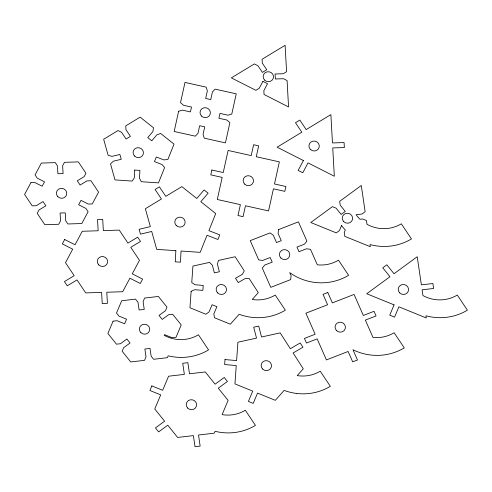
<?xml version="1.0" encoding="UTF-8"?>
<svg xmlns="http://www.w3.org/2000/svg" width="492" height="492" viewBox="0 0 492 492"><rect width="100%" height="100%" fill="white"/><g stroke="black" fill="none" stroke-linecap="round" stroke-linejoin="round"><path stroke-width="0.74" d="M134.734 170.06L134.316 177.883L132.139 181.074L114.987 179.894L110.515 163.867L113.351 161.192L121.229 159.31L119.876 154.47L111.998 156.358L108.123 155.287L103.658 139.261L118.043 130.54L121.622 132.354L126.075 139.015L130.417 136.376L125.964 129.722L125.749 125.866L140.14 117.145L153.504 127.785L152.883 131.579L147.754 137.576L151.788 140.786L156.917 134.79L160.656 133.473L174.02 144.113L167.889 159.408L163.928 159.937L156.308 156.985L154.457 161.604L162.077 164.556L164.605 167.594L158.473 182.889L141.321 181.708L139.494 178.239L139.912 170.417L134.734 170.06M175.859 250.674L175.263 261.824L180.441 262.181L181.038 251.031L200.189 252.353L207.034 235.274L217.901 239.481L219.752 234.862L208.885 230.656L215.736 213.571L200.81 201.695L208.116 193.147L204.082 189.937L196.775 198.485L181.855 186.609L165.786 196.345L159.433 186.855L155.091 189.488L161.438 198.983L145.368 208.719L150.361 226.615L139.131 229.303L140.478 234.143L151.708 231.455L156.702 249.352L175.859 250.674M191.124 291.319L189.955 307.764L205.884 314.247L209.038 311.928L212.089 304.72L216.898 306.676L213.854 313.884L214.414 317.715L230.348 324.191L239.137 314.271A51.986 49.71 13.9 0 0 285.335 310.175L275.225 295.059A33.419 31.962 13.9 0 1 252.255 299.468L258.288 292.654L249.167 278.49L245.157 278.546L238.245 282.574L235.49 278.3L242.402 274.272L244.284 270.901L235.158 256.738L218.503 260.422L217.403 264.106L219.389 271.75L214.358 272.857L212.372 265.213L209.58 262.39L192.925 266.074L191.751 282.519L195.078 284.733L203.221 285.434L202.864 290.397L194.727 289.702L191.124 291.319M225.004 359.578L224.653 364.547L236.258 365.544L234.948 383.901L252.74 391.14L248.398 401.423L253.208 403.378L257.55 393.096L275.342 400.334L284.13 390.408A51.986 49.71 13.9 0 0 296.073 393.379L296.571 393.791L296.848 393.477A51.986 49.71 13.9 0 0 330.329 386.312L320.218 371.202A33.419 31.962 13.9 0 1 297.248 375.605L303.281 368.797L293.097 352.973L302.949 347.235L300.194 342.955L290.341 348.693L280.151 332.875L261.553 336.989L258.718 326.091L253.694 327.205L256.523 338.102L237.919 342.211L236.609 360.574L225.004 359.578M278.558 229.598L278.072 233.417L281.27 240.693L276.504 242.55L273.306 235.274L270.096 232.894L250.231 240.631L258.7 259.893L262.679 260.434L270.182 257.513L272.217 262.138L264.714 265.065L262.304 268.097L270.772 287.353L290.637 279.616L291.116 275.803L289.72 272.623A51.986 49.71 13.9 0 0 348.594 275.299L338.484 260.182A33.419 31.962 13.9 0 1 317.309 264.825L310.495 249.321L306.51 248.78L299.007 251.701L296.977 247.076L304.48 244.155L306.885 241.117L298.423 221.861L278.558 229.598M178.627 111.254L174.174 131.469L195.299 136.173L197.981 133.363L199.66 125.724L204.74 126.856L203.055 134.494L204.297 138.178L225.428 142.889L229.881 122.674L226.898 120.036L218.915 118.258L219.986 113.406L227.968 115.183L231.781 114.064L236.24 93.849L215.115 89.138L212.433 91.955L210.748 99.593L205.674 98.462L207.36 90.823L206.117 87.133L184.986 82.428L180.527 102.644L183.51 105.276L191.493 107.053L190.422 111.912L182.44 110.134L178.627 111.254M211.861 170.011L210.791 174.869L222.169 177.403L217.298 199.494L240.391 204.641L237.987 215.527L243.06 216.658L245.465 205.773L268.552 210.914L273.423 188.823L284.807 191.357L285.877 186.505L274.493 183.965L279.37 161.874L256.277 156.733L258.681 145.841L253.608 144.709L251.203 155.601L228.116 150.454L223.239 172.551L211.861 170.011M113.086 321.165L107.889 333.471L116.475 344.179L120.448 343.717L126.868 339.006L130.066 342.992L123.646 347.703L122.145 351.245L130.737 361.952L144.519 360.347L146.013 356.798L144.869 349.012L150.005 348.416L151.149 356.202L153.621 359.283L167.409 357.678L168.202 355.802A51.986 49.71 13.9 0 0 208.559 349.892L198.448 334.775A33.419 31.962 13.9 0 1 164.199 335.329L164.5 334.622L172.065 337.703L176.038 337.241L181.234 324.929L172.643 314.228L168.676 314.689L162.255 319.394L159.051 315.409L165.478 310.704L166.972 307.156L158.387 296.455L144.599 298.06L143.104 301.602L144.248 309.388L139.119 309.991L137.969 302.205L135.497 299.118L121.715 300.729L116.518 313.035L118.99 316.116L126.555 319.197L124.624 323.779L117.053 320.704L113.086 321.165M151.856 385.913L149.919 390.494L160.706 394.885L154.765 408.963L164.586 421.207L155.435 427.923L158.633 431.908L167.784 425.199L177.612 437.443L193.381 435.604L195.017 446.705L200.152 446.103L198.516 435.008L214.284 433.169L215.078 431.293A51.986 49.71 13.9 0 0 255.434 425.383L245.323 410.267A33.419 31.962 13.9 0 1 222.722 414.731L222.163 414.504L228.11 400.42L218.282 388.176L227.439 381.466L224.241 377.475L215.084 384.191L205.262 371.946L189.494 373.779L187.858 362.684L182.723 363.281L184.359 374.381L168.59 376.214L162.643 390.297L151.856 385.913M341.553 225.545L339.431 230.563L336.276 232.882L310.784 222.513L332.414 206.658L336.134 208.171L341.165 214.438L345.249 211.449L340.212 205.176L339.652 201.351L361.282 185.49L365.144 211.72L361.989 214.032L356.042 214.721A33.419 31.962 13.9 0 0 360.089 219.284L362.715 218.977L366.435 220.49L367.001 224.315A33.419 31.962 13.9 0 0 401.343 223.817L411.453 238.934A51.986 49.71 13.9 0 1 369.984 244.549L370.304 246.72L344.806 236.351L344.246 232.525L345.329 229.955A51.986 49.71 13.9 0 1 341.553 225.545M394.086 304.868L389.744 315.151L394.553 317.112L398.895 306.83L426.25 317.949L425.931 315.784A51.986 49.71 13.9 0 0 467.4 310.163L457.289 295.052A33.419 31.962 13.9 0 1 422.948 295.551L422.105 289.813L433.618 288.472L432.886 283.521L421.373 284.862L417.228 256.726L394.018 273.743L386.847 264.801L382.764 267.789L389.941 276.732L366.731 293.749L394.086 304.868M30.904 182.673L24.6 194.475L32.201 205.84L36.205 205.711L43.038 201.572L45.873 205.804L39.034 209.943L37.22 213.343L44.821 224.709L58.72 224.266L60.534 220.865L60.098 213.03L65.276 212.864L65.713 220.699L67.902 223.977L81.807 223.534L88.111 211.726L85.922 208.454L78.646 204.758L80.995 200.361L88.265 204.057L92.268 203.934L98.572 192.126L90.971 180.767L86.967 180.89L80.135 185.035L77.305 180.804L84.138 176.659L85.952 173.258L78.351 161.899L64.452 162.335L62.638 165.736L63.074 173.578L57.896 173.738L57.459 165.902L55.27 162.631L41.365 163.073L35.067 174.875L37.257 178.147L44.526 181.843L42.183 186.24L34.907 182.544L30.904 182.673M64.673 239.506L62.33 243.903L72.699 249.173L65.491 262.679L74.181 275.674L64.44 281.584L67.269 285.815L77.016 279.911L85.706 292.906L101.61 292.402L102.238 303.576L107.416 303.41L106.789 292.236L122.692 291.731L129.906 278.226L140.275 283.497L142.625 279.099L132.25 273.829L139.464 260.329L130.767 247.328L140.515 241.418L137.68 237.187L127.938 243.097L119.242 230.096L103.338 230.6L102.711 219.426L97.533 219.592L98.16 230.766L82.256 231.271L75.048 244.776L64.673 239.506M262.906 81.371L259.216 88.289L255.858 90.325L231.351 77.877L254.376 63.923L257.956 65.737L262.408 72.398L266.75 69.766L262.298 63.105L262.082 59.255L285.108 45.295L286.584 71.697L283.226 73.732L275.077 73.991L275.36 78.972L283.503 78.714L287.082 80.534L288.558 106.936L264.056 94.489L263.841 90.633L267.531 83.72L262.906 81.371M303.41 160.546L298.146 170.41L302.771 172.753L308.035 162.895L334.326 176.247L332.74 147.92L344.357 147.551L344.074 142.569L332.463 142.938L330.876 114.611L306.172 129.587L299.819 120.091L295.477 122.729L301.824 132.219L277.119 147.194L303.41 160.546M327.807 292.512L323.035 294.37L327.592 304.745L305.889 313.201L315.138 334.246L304.437 338.416L306.473 343.041L317.174 338.871L326.424 359.923L348.133 351.466L352.696 361.841L357.463 359.978L352.973 349.763A51.986 49.71 13.9 0 0 404.246 347.862L394.135 332.752A33.419 31.962 13.9 0 1 372.961 337.395L365.359 320.101L376.06 315.932L374.025 311.307L363.33 315.477L354.074 294.425L332.364 302.881L327.807 292.512M140.829 332.592A5.197 4.969 13.9 0 0 149.543 330.673A5.197 4.969 13.9 0 0 143.307 324.339A5.197 4.969 13.9 0 0 140.829 332.592M187.704 408.077A5.197 4.969 13.9 0 0 196.419 406.164A5.197 4.969 13.9 0 0 190.183 399.83A5.197 4.969 13.9 0 0 187.704 408.077M57.853 196.689A5.197 4.969 13.9 0 0 66.574 194.777A5.197 4.969 13.9 0 0 60.331 188.442A5.197 4.969 13.9 0 0 57.853 196.689M134.525 156.044A5.197 4.969 13.9 0 0 143.24 154.131A5.197 4.969 13.9 0 0 137.004 147.797A5.197 4.969 13.9 0 0 134.525 156.044M176.241 225.508A5.197 4.969 13.9 0 0 184.955 223.596A5.197 4.969 13.9 0 0 178.713 217.261A5.197 4.969 13.9 0 0 176.241 225.508M262.599 369.012A5.197 4.969 13.9 0 0 271.313 367.1A5.197 4.969 13.9 0 0 265.077 360.765A5.197 4.969 13.9 0 0 262.599 369.012M217.605 292.869A5.197 4.969 13.9 0 0 226.32 290.957A5.197 4.969 13.9 0 0 220.078 284.622A5.197 4.969 13.9 0 0 217.605 292.869M201.474 116.044A5.197 4.969 13.9 0 0 210.189 114.132A5.197 4.969 13.9 0 0 203.952 107.797A5.197 4.969 13.9 0 0 201.474 116.044M244.604 184.07A5.197 4.969 13.9 0 0 253.318 182.157A5.197 4.969 13.9 0 0 247.082 175.822A5.197 4.969 13.9 0 0 244.604 184.07M336.522 330.562A5.197 4.969 13.9 0 0 345.236 328.65A5.197 4.969 13.9 0 0 338.994 322.315A5.197 4.969 13.9 0 0 336.522 330.562M280.864 257.993A5.197 4.969 13.9 0 0 289.579 256.08A5.197 4.969 13.9 0 0 283.343 249.745A5.197 4.969 13.9 0 0 280.864 257.993M310.378 149.402A5.197 4.969 13.9 0 0 319.093 147.489A5.197 4.969 13.9 0 0 312.857 141.155A5.197 4.969 13.9 0 0 310.378 149.402M264.61 80.091A5.197 4.969 13.9 0 0 273.324 78.179A5.197 4.969 13.9 0 0 267.088 71.844A5.197 4.969 13.9 0 0 264.61 80.091M399.67 292.863A5.197 4.969 13.9 0 0 408.385 290.95A5.197 4.969 13.9 0 0 402.148 284.616A5.197 4.969 13.9 0 0 399.67 292.863M343.724 221.628A5.197 4.969 13.9 0 0 352.438 219.715A5.197 4.969 13.9 0 0 346.202 213.38A5.197 4.969 13.9 0 0 343.724 221.628M98.744 264.887A5.197 4.969 13.9 0 0 107.459 262.974A5.197 4.969 13.9 0 0 101.223 256.639A5.197 4.969 13.9 0 0 98.744 264.887"/></g></svg>
